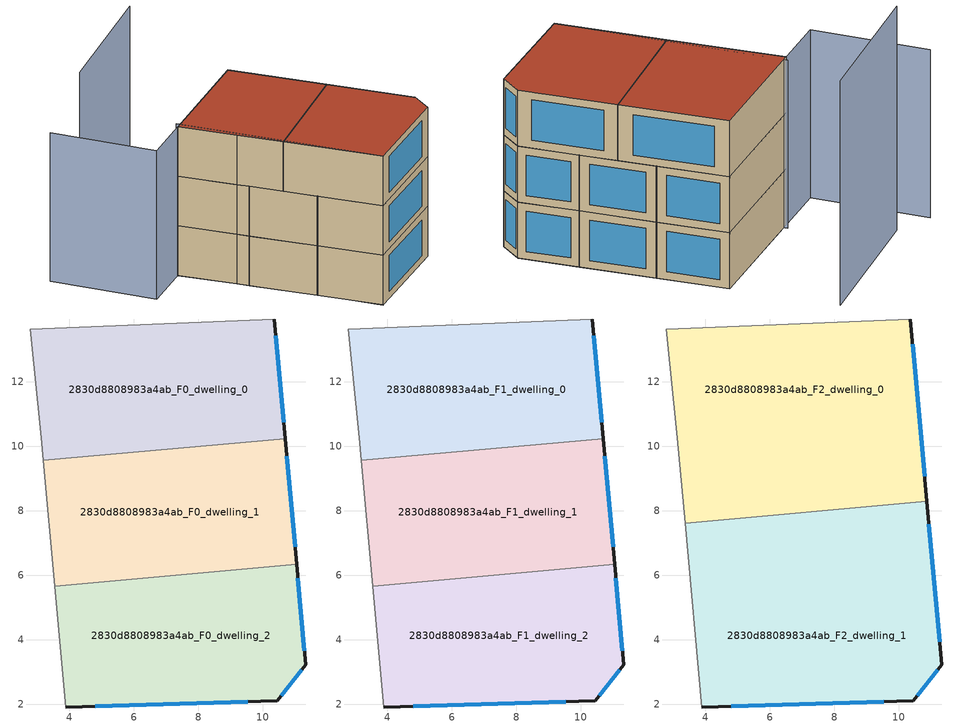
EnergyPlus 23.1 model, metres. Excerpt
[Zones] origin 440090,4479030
2830d8808983a4ab_F0_dwelling_0
 floor ground (EU_floor_Construction): 10.69,10.23 10.36,13.94 2.79,13.62 3.13,10.25 3.19,9.55 z0
 wall outside (EU_wall_Construction): 10.36,13.94 10.69,10.23 z0:3
 wall adiabatic (EU_wall_Construction): 3.19,9.55 3.13,10.25 2.79,13.62 10.36,13.94 z0:3
 wall to 2830d8808983a4ab_F0_dwelling_1 (EU_wall_Construction): 10.69,10.23 3.19,9.55 z0:3
 window (EU_Window_Construction): 10.4,13.42 10.65,10.74 z0.42:2.58
2830d8808983a4ab_F0_dwelling_1
 floor ground (EU_floor_Construction): 11.04,6.33 10.69,10.23 3.19,9.55 3.55,5.66 z0
 wall outside (EU_wall_Construction): 10.69,10.23 11.04,6.33 z0:3
 wall adiabatic (EU_wall_Construction): 3.55,5.66 3.19,9.55 z0:3
 wall to 2830d8808983a4ab_F0_dwelling_2 (EU_wall_Construction): 11.04,6.33 3.55,5.66 z0:3
 window (EU_Window_Construction): 10.74,9.69 10.99,6.87 z0.42:2.58
2830d8808983a4ab_F0_dwelling_2
 floor ground (EU_floor_Construction): 10.44,2.1 11.32,3.23 11.04,6.33 3.55,5.66 3.89,1.91 z0
 wall outside (EU_wall_Construction): 11.04,6.33 11.32,3.23 10.44,2.1 3.89,1.91 z0:3
 wall adiabatic (EU_wall_Construction): 3.89,1.91 3.55,5.66 z0:3
 window (EU_Window_Construction): 11.08,5.9 11.28,3.66 / 11.2,3.07 10.56,2.26 / 9.53,2.08 4.8,1.94 z0.42:2.58
2830d8808983a4ab_F1_dwelling_0
 floor to 2830d8808983a4ab_F0_dwelling_0 (EU_floor_Construction): 10.69,10.23 10.36,13.94 2.79,13.62 3.13,10.25 3.19,9.55 z3
 wall outside (EU_wall_Construction): 10.36,13.94 10.69,10.23 z3:6
 wall adiabatic (EU_wall_Construction): 3.19,9.55 3.13,10.25 2.79,13.62 10.36,13.94 z3:6
 wall to 2830d8808983a4ab_F1_dwelling_1 (EU_wall_Construction): 10.69,10.23 3.19,9.55 z3:6
 window (EU_Window_Construction): 10.4,13.42 10.65,10.74 z3.42:5.58
2830d8808983a4ab_F1_dwelling_1
 floor to 2830d8808983a4ab_F0_dwelling_1 (EU_floor_Construction): 11.04,6.33 10.69,10.23 3.19,9.55 3.55,5.66 z3
 wall outside (EU_wall_Construction): 10.69,10.23 11.04,6.33 z3:6
 wall adiabatic (EU_wall_Construction): 3.55,5.66 3.19,9.55 z3:6
 wall to 2830d8808983a4ab_F1_dwelling_2 (EU_wall_Construction): 11.04,6.33 3.55,5.66 z3:6
 window (EU_Window_Construction): 10.74,9.69 10.99,6.87 z3.42:5.58
2830d8808983a4ab_F1_dwelling_2
 floor to 2830d8808983a4ab_F0_dwelling_2 (EU_floor_Construction): 10.44,2.1 11.32,3.23 11.04,6.33 3.55,5.66 3.89,1.91 z3
 wall outside (EU_wall_Construction): 11.04,6.33 11.32,3.23 10.44,2.1 3.89,1.91 z3:6
 wall adiabatic (EU_wall_Construction): 3.89,1.91 3.55,5.66 z3:6
 window (EU_Window_Construction): 11.08,5.9 11.28,3.66 / 11.2,3.07 10.56,2.26 / 9.53,2.08 4.8,1.94 z3.42:5.58
2830d8808983a4ab_F2_dwelling_0
 floor to 2830d8808983a4ab_F1_dwelling_0 (EU_floor_Construction): 10.69,10.23 10.36,13.94 2.79,13.62 3.13,10.25 3.19,9.55 z6
 floor to 2830d8808983a4ab_F1_dwelling_1 (EU_floor_Construction): 10.87,8.28 10.69,10.23 3.19,9.55 3.37,7.61 z6
 wall outside (EU_wall_Construction): 10.36,13.94 10.87,8.28 z6:9
 wall adiabatic (EU_wall_Construction): 3.37,7.61 3.13,10.25 2.79,13.62 10.36,13.94 z6:9
 wall to 2830d8808983a4ab_F2_dwelling_1 (EU_wall_Construction): 10.87,8.28 3.37,7.61 z6:9
 window (EU_Window_Construction): 10.43,13.15 10.8,9.07 z6.42:8.58
 roof outside (EU_roof_Construction): 10.36,13.94 10.87,8.28 3.37,7.61 3.13,10.25 2.79,13.62 z9
2830d8808983a4ab_F2_dwelling_1
 floor to 2830d8808983a4ab_F1_dwelling_1 (EU_floor_Construction): 11.04,6.33 10.87,8.28 3.37,7.61 3.55,5.66 z6
 floor to 2830d8808983a4ab_F1_dwelling_2 (EU_floor_Construction): 10.44,2.1 11.32,3.23 11.04,6.33 3.55,5.66 3.89,1.91 z6
 wall outside (EU_wall_Construction): 10.87,8.28 11.32,3.23 10.44,2.1 3.89,1.91 z6:9
 wall adiabatic (EU_wall_Construction): 3.89,1.91 3.37,7.61 z6:9
 window (EU_Window_Construction): 10.93,7.58 11.26,3.93 / 11.2,3.07 10.56,2.26 / 9.53,2.08 4.8,1.94 z6.42:8.58
 roof outside (EU_roof_Construction): 10.87,8.28 11.32,3.23 10.44,2.1 3.89,1.91 3.37,7.61 z9
shading: 3.11,13.84 3.89,1.91 / 10.36,13.94 -0.39,13.49 / -0.39,13.49 -0.65,19.69 z0:9; 9.86,19.53 1.22,18.73 z0:12
[Building]
EU S2 Campaign: North Axis=0; Terrain=City; Solar Distribution=FullExterior
[Site:Location]
Madrid: Latitude=40.5; Longitude=-3.5; Time Zone=1; Elevation=609
[SizingPeriod:WeatherFileDays]
AnnualSizingPeriod: Begin Month=1; Begin Day of Month=1; End Month=12; End Day of Month=31; Day of Week for Start Day=Monday; Use Weather File Daylight Saving Period=No; Use Weather File Rain and Snow Indicators=No
[MATERIAL]
EU_InternalMass_Material: Roughness=MediumRough; Thickness=0.1; Conductivity=1; Density=1800; Specific Heat=900; Thermal Absorptance=0.9; Solar Absorptance=0.7; Visible Absorptance=0.7
[MATERIAL:NOMASS] Roughness=MediumRough; Thermal Absorptance=0.9; Solar Absorptance=0.7; Visible Absorptance=0.7
Name | Thermal Resistance
EU_wall_NoMass | 1.60022
EU_roof_NoMass | 1.57597
EU_floor_NoMass | 0.470652
[WINDOWMATERIAL:SIMPLEGLAZINGSYSTEM]
EU_Window_SimpleGlazing: UFactor=3.28802; Solar Heat Gain Coefficient=0.85; Visible Transmittance=0.85
[CONSTRUCTION]
EU_wall_Construction: EU_wall_NoMass
EU_roof_Construction: EU_roof_NoMass
EU_floor_Construction: EU_floor_NoMass
EU_InternalMass_Construction: EU_InternalMass_Material
EU_Window_Construction: EU_Window_SimpleGlazing
[ZONE] Type=1; Multiplier=1; Ceiling Height=autocalculate; Floor Area=autocalculate; Part of Total Floor Area=Yes
Name | Volume
2830d8808983a4ab_F0_dwelling_0 | 88.3641
2830d8808983a4ab_F1_dwelling_0 | 88.3645
2830d8808983a4ab_F2_dwelling_0 | 132.537
2830d8808983a4ab_F0_dwelling_1; 2830d8808983a4ab_F1_dwelling_1 | 88.3594
2830d8808983a4ab_F2_dwelling_1 | 132.545
2830d8808983a4ab_F0_dwelling_2; 2830d8808983a4ab_F1_dwelling_2 | 88.359
[INTERNALMASS] Construction=EU_InternalMass_Construction
Name | Zone or ZoneList | Surface Area
2830d8808983a4ab_F0_dwelling_0_EU_InternalMass | 2830d8808983a4ab_F0_dwelling_0 | 29.4547
2830d8808983a4ab_F0_dwelling_1_EU_InternalMass | 2830d8808983a4ab_F0_dwelling_1 | 29.4532
2830d8808983a4ab_F0_dwelling_2_EU_InternalMass | 2830d8808983a4ab_F0_dwelling_2 | 29.453
2830d8808983a4ab_F1_dwelling_0_EU_InternalMass | 2830d8808983a4ab_F1_dwelling_0 | 29.4547
2830d8808983a4ab_F1_dwelling_1_EU_InternalMass | 2830d8808983a4ab_F1_dwelling_1 | 29.4532
2830d8808983a4ab_F1_dwelling_2_EU_InternalMass | 2830d8808983a4ab_F1_dwelling_2 | 29.453
2830d8808983a4ab_F2_dwelling_0_EU_InternalMass | 2830d8808983a4ab_F2_dwelling_0 | 44.1821
2830d8808983a4ab_F2_dwelling_1_EU_InternalMass | 2830d8808983a4ab_F2_dwelling_1 | 44.1837
[OTHEREQUIPMENT] Fuel Type=Electricity; Design Level Calculation Method=Watts/Area; Power per Zone Floor Area=1; Fraction Latent=0; Fraction Radiant=0; Fraction Lost=0; Carbon Dioxide Generation Rate=0; EndUse Subcategory=EU_Step8_InternalGains
Name | Zone or ZoneList or Space or SpaceList | Schedule
EU_Step8_InternalGain_2830d8808983a4ab_F0_dwelling_0_f000 | 2830d8808983a4ab_F0_dwelling_0 | EU_Step8_GainSchedule_2830d8808983a4ab_F0_dwelling_0_f000
EU_Step8_InternalGain_2830d8808983a4ab_F0_dwelling_1_f000 | 2830d8808983a4ab_F0_dwelling_1 | EU_Step8_GainSchedule_2830d8808983a4ab_F0_dwelling_1_f000
EU_Step8_InternalGain_2830d8808983a4ab_F0_dwelling_2_f000 | 2830d8808983a4ab_F0_dwelling_2 | EU_Step8_GainSchedule_2830d8808983a4ab_F0_dwelling_2_f000
EU_Step8_InternalGain_2830d8808983a4ab_F1_dwelling_0_f000 | 2830d8808983a4ab_F1_dwelling_0 | EU_Step8_GainSchedule_2830d8808983a4ab_F1_dwelling_0_f000
EU_Step8_InternalGain_2830d8808983a4ab_F1_dwelling_1_f000 | 2830d8808983a4ab_F1_dwelling_1 | EU_Step8_GainSchedule_2830d8808983a4ab_F1_dwelling_1_f000
EU_Step8_InternalGain_2830d8808983a4ab_F1_dwelling_2_f000 | 2830d8808983a4ab_F1_dwelling_2 | EU_Step8_GainSchedule_2830d8808983a4ab_F1_dwelling_2_f000
EU_Step8_InternalGain_2830d8808983a4ab_F2_dwelling_0_f000 | 2830d8808983a4ab_F2_dwelling_0 | EU_Step8_GainSchedule_2830d8808983a4ab_F2_dwelling_0_f000
EU_Step8_InternalGain_2830d8808983a4ab_F2_dwelling_1_f000 | 2830d8808983a4ab_F2_dwelling_1 | EU_Step8_GainSchedule_2830d8808983a4ab_F2_dwelling_1_f000
[ZONEVENTILATION:DESIGNFLOWRATE] Schedule=EU_AlwaysOn; Design Flow Rate Calculation Method=AirChanges/Hour; Air Changes per Hour=0.480704; Ventilation Type=Natural; Fan Pressure Rise=0; Fan Total Efficiency=1; Constant Term Coefficient=1; Temperature Term Coefficient=0; Velocity Term Coefficient=0; Velocity Squared Term Coefficient=0; Minimum Indoor Temperature=-100; Maximum Indoor Temperature=100; Delta Temperature=-100; Minimum Outdoor Temperature=-100; Maximum Outdoor Temperature=100; Maximum Wind Speed=40
Name | Zone or ZoneList or Space or SpaceList
EU_ConstantAir_2830d8808983a4ab_F0_dwelling_0 | 2830d8808983a4ab_F0_dwelling_0
EU_ConstantAir_2830d8808983a4ab_F0_dwelling_1 | 2830d8808983a4ab_F0_dwelling_1
EU_ConstantAir_2830d8808983a4ab_F0_dwelling_2 | 2830d8808983a4ab_F0_dwelling_2
EU_ConstantAir_2830d8808983a4ab_F1_dwelling_0 | 2830d8808983a4ab_F1_dwelling_0
EU_ConstantAir_2830d8808983a4ab_F1_dwelling_1 | 2830d8808983a4ab_F1_dwelling_1
EU_ConstantAir_2830d8808983a4ab_F1_dwelling_2 | 2830d8808983a4ab_F1_dwelling_2
EU_ConstantAir_2830d8808983a4ab_F2_dwelling_0 | 2830d8808983a4ab_F2_dwelling_0
EU_ConstantAir_2830d8808983a4ab_F2_dwelling_1 | 2830d8808983a4ab_F2_dwelling_1
[HVACTEMPLATE:THERMOSTAT] Constant Heating Setpoint=20; Constant Cooling Setpoint=50
EU_HeatOnly_2830d8808983a4ab_F0_dwelling_0; EU_HeatOnly_2830d8808983a4ab_F0_dwelling_1; EU_HeatOnly_2830d8808983a4ab_F0_dwelling_2; EU_HeatOnly_2830d8808983a4ab_F1_dwelling_0; EU_HeatOnly_2830d8808983a4ab_F1_dwelling_1; EU_HeatOnly_2830d8808983a4ab_F1_dwelling_2; EU_HeatOnly_2830d8808983a4ab_F2_dwelling_0; EU_HeatOnly_2830d8808983a4ab_F2_dwelling_1
[HVACTEMPLATE:ZONE:IDEALLOADSAIRSYSTEM] System Availability Schedule=EU_AlwaysOn; Maximum Heating Supply Air Temperature=50; Minimum Cooling Supply Air Temperature=13; Maximum Heating Supply Air Humidity Ratio=0.0156; Minimum Cooling Supply Air Humidity Ratio=0.0077; Heating Limit=NoLimit; Cooling Limit=NoLimit; Heating Availability Schedule=EU_AlwaysOn; Cooling Availability Schedule=EU_CoolingOff; Dehumidification Control Type=ConstantSensibleHeatRatio; Cooling Sensible Heat Ratio=0.7; Dehumidification Setpoint=60; Humidification Control Type=None; Humidification Setpoint=30; Outdoor Air Method=None; Outdoor Air Flow Rate per Person=0.00944; Outdoor Air Flow Rate per Zone Floor Area=0; Outdoor Air Flow Rate per Zone=0; Demand Controlled Ventilation Type=None; Outdoor Air Economizer Type=NoEconomizer; Heat Recovery Type=None; Sensible Heat Recovery Effectiveness=0.7; Latent Heat Recovery Effectiveness=0.65
Name | Template Thermostat
2830d8808983a4ab_F0_dwelling_0 | EU_HeatOnly_2830d8808983a4ab_F0_dwelling_0
2830d8808983a4ab_F0_dwelling_1 | EU_HeatOnly_2830d8808983a4ab_F0_dwelling_1
2830d8808983a4ab_F0_dwelling_2 | EU_HeatOnly_2830d8808983a4ab_F0_dwelling_2
2830d8808983a4ab_F1_dwelling_0 | EU_HeatOnly_2830d8808983a4ab_F1_dwelling_0
2830d8808983a4ab_F1_dwelling_1 | EU_HeatOnly_2830d8808983a4ab_F1_dwelling_1
2830d8808983a4ab_F1_dwelling_2 | EU_HeatOnly_2830d8808983a4ab_F1_dwelling_2
2830d8808983a4ab_F2_dwelling_0 | EU_HeatOnly_2830d8808983a4ab_F2_dwelling_0
2830d8808983a4ab_F2_dwelling_1 | EU_HeatOnly_2830d8808983a4ab_F2_dwelling_1
[SIZING:ZONE] Zone Cooling Design Supply Air Temperature Input Method=SupplyAirTemperature; Zone Cooling Design Supply Air Temperature=13; Zone Heating Design Supply Air Temperature Input Method=SupplyAirTemperature; Zone Heating Design Supply Air Temperature=50; Zone Cooling Design Supply Air Humidity Ratio=0.008; Zone Heating Design Supply Air Humidity Ratio=0.008; Cooling Design Air Flow Method=DesignDay; Cooling Design Air Flow Rate=0; Cooling Minimum Air Flow per Zone Floor Area=0.000762; Cooling Minimum Air Flow=0; Cooling Minimum Air Flow Fraction=0.2; Heating Design Air Flow Method=DesignDay; Heating Design Air Flow Rate=0; Heating Maximum Air Flow per Zone Floor Area=0.002032; Heating Maximum Air Flow=0.141576; Heating Maximum Air Flow Fraction=0.3; Account for Dedicated Outdoor Air System=No; Dedicated Outdoor Air System Control Strategy=NeutralSupplyAir; Dedicated Outdoor Air Low Setpoint Temperature for Design=autosize; Dedicated Outdoor Air High Setpoint Temperature for Design=autosize; Zone Load Sizing Method=Sensible Load Only No Latent Load; Zone Latent Cooling Design Supply Air Humidity Ratio Input Method=HumidityRatioDifference; Zone Cooling Design Supply Air Humidity Ratio Difference=0.005; Zone Latent Heating Design Supply Air Humidity Ratio Input Method=HumidityRatioDifference; Zone Humidification Design Supply Air Humidity Ratio Difference=0.005
2830d8808983a4ab_F0_dwelling_0; 2830d8808983a4ab_F0_dwelling_1; 2830d8808983a4ab_F0_dwelling_2; 2830d8808983a4ab_F1_dwelling_0; 2830d8808983a4ab_F1_dwelling_1; 2830d8808983a4ab_F1_dwelling_2; 2830d8808983a4ab_F2_dwelling_0; 2830d8808983a4ab_F2_dwelling_1
[SCHEDULE:CONSTANT]
Name | Hourly Value
EU_AlwaysOn | 1
EU_CoolingOff | 0
[SCHEDULE:FILE] Column Number=1; Rows to Skip at Top=0; Number of Hours of Data=8760; Column Separator=Comma; Interpolate to Timestep=No; Minutes per Item=60; Adjust Schedule for Daylight Savings=Yes
Name | File
EU_Step8_GainSchedule_2830d8808983a4ab_F0_dwelling_0_f000 | ../../schedules/2830d8808983a4ab/2830d8808983a4ab_F0_dwelling_0_f000_gain.csv
EU_Step8_GainSchedule_2830d8808983a4ab_F0_dwelling_1_f000 | ../../schedules/2830d8808983a4ab/2830d8808983a4ab_F0_dwelling_1_f000_gain.csv
EU_Step8_GainSchedule_2830d8808983a4ab_F0_dwelling_2_f000 | ../../schedules/2830d8808983a4ab/2830d8808983a4ab_F0_dwelling_2_f000_gain.csv
EU_Step8_GainSchedule_2830d8808983a4ab_F1_dwelling_0_f000 | ../../schedules/2830d8808983a4ab/2830d8808983a4ab_F1_dwelling_0_f000_gain.csv
EU_Step8_GainSchedule_2830d8808983a4ab_F1_dwelling_1_f000 | ../../schedules/2830d8808983a4ab/2830d8808983a4ab_F1_dwelling_1_f000_gain.csv
EU_Step8_GainSchedule_2830d8808983a4ab_F1_dwelling_2_f000 | ../../schedules/2830d8808983a4ab/2830d8808983a4ab_F1_dwelling_2_f000_gain.csv
EU_Step8_GainSchedule_2830d8808983a4ab_F2_dwelling_0_f000 | ../../schedules/2830d8808983a4ab/2830d8808983a4ab_F2_dwelling_0_f000_gain.csv
EU_Step8_GainSchedule_2830d8808983a4ab_F2_dwelling_1_f000 | ../../schedules/2830d8808983a4ab/2830d8808983a4ab_F2_dwelling_1_f000_gain.csv
